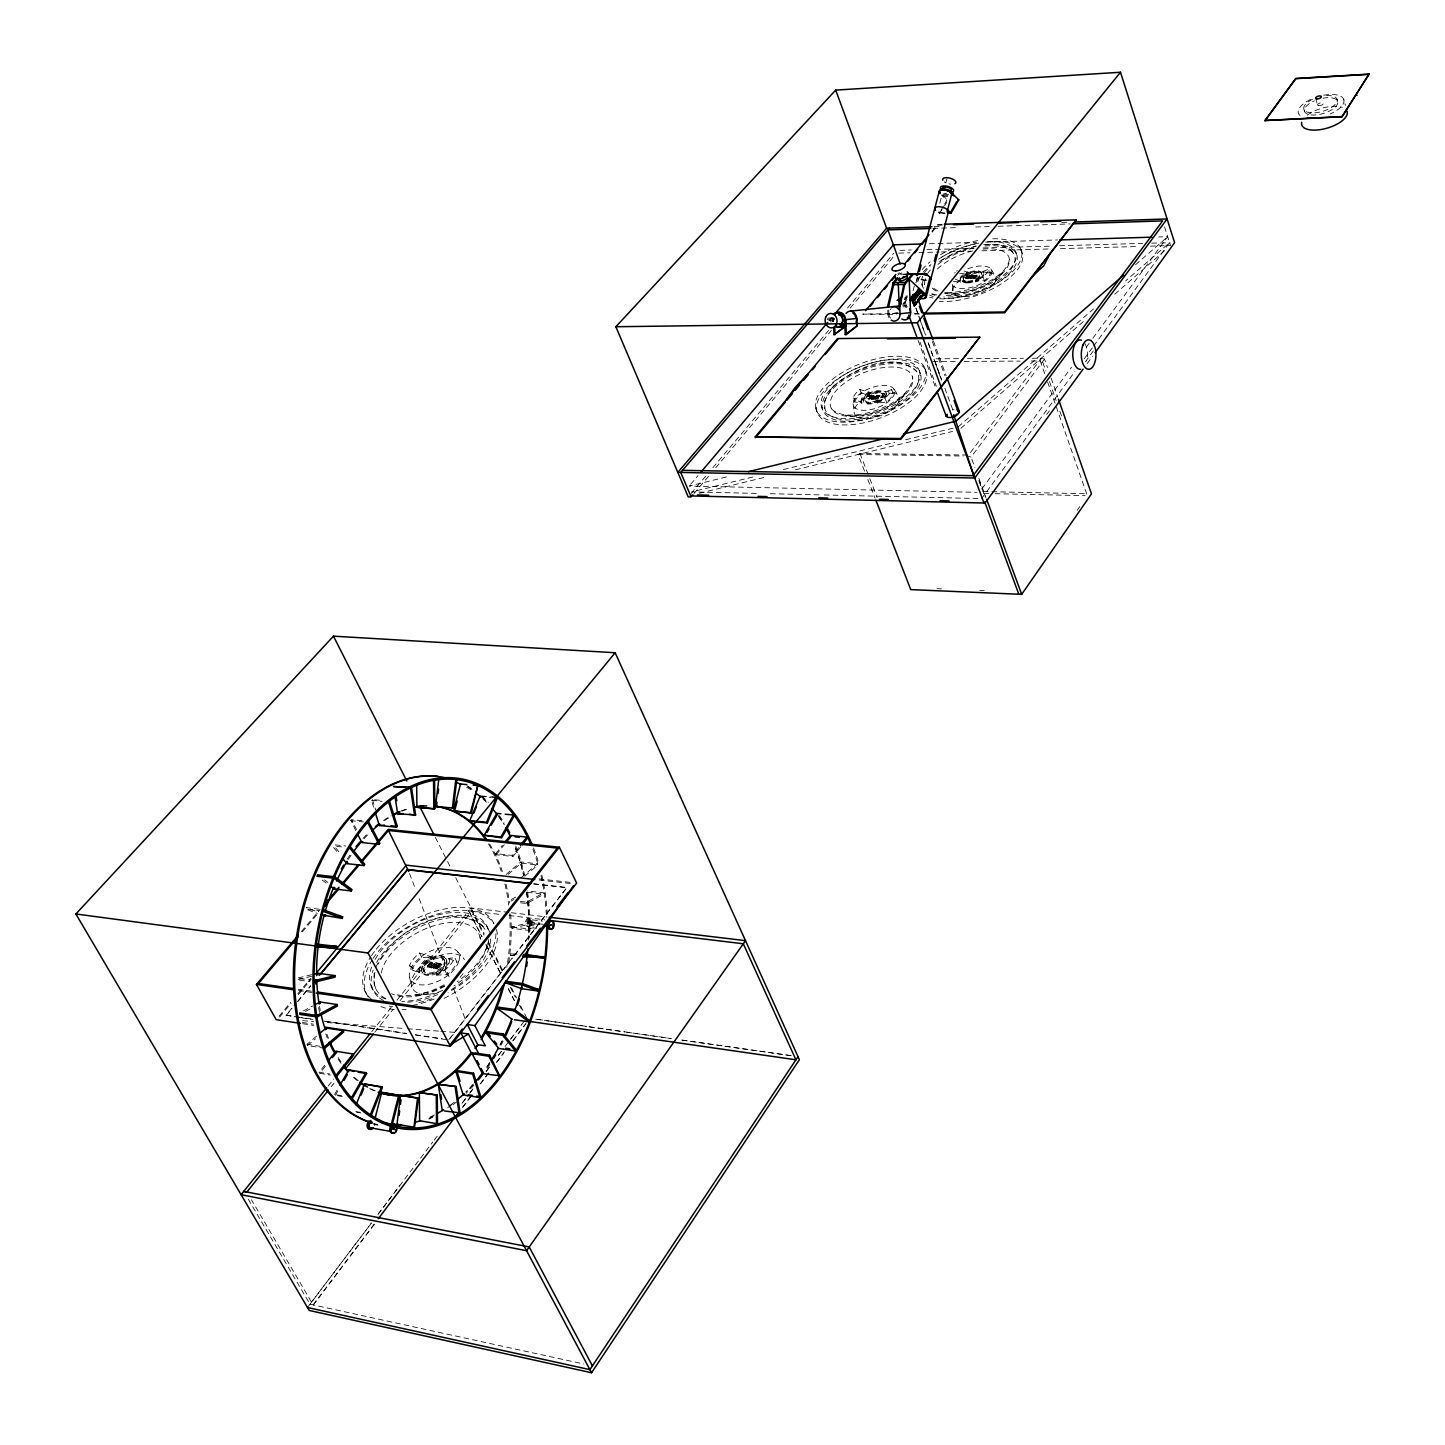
<?xml version="1.0" encoding="UTF-8"?>
<svg xmlns="http://www.w3.org/2000/svg" width="1445" height="1445" viewBox="0 0 1445 1445"><rect width="100%" height="100%" fill="white"/><g stroke="black" fill="none" stroke-linecap="round" stroke-linejoin="round"><path stroke-width="0.75" stroke-dasharray="5 3.75" d="M975.158 277.621L974.815 275.182L977.434 276.013L973.226 277.693L977.434 276.013M480.408 939.376L479.975 936.884M432.344 965.91L434.728 963.49L432.814 967.536L435.252 964.483M529.34 921.784L529.285 923.174L529.322 921.747M868.933 396.797C872.888 392.48 873.015 399.615 868.048 398.405C870.992 399.181 868.373 396.562 870.016 398.405M867.867 398.296C872.22 401.981 870.107 393.51 871.353 396.743M832.772 321.386L833.024 317.611M511.963 928.322L529.611 924.096L529.592 922.669L511.963 926.877L511.963 928.322L528.617 930.363L536.438 928.485M924.746 280.456L924.637 284.737A47.432 21.35 -19.7 0 1 925.757 278.632M374.111 973.352L374.418 984.623M432.687 962.659L431.188 964.899L430.664 963.905C436.264 966.253 431.585 958.685 428.786 964.032C432.976 968.656 423.782 966.344 429.002 965.423L429.057 967.12L431.351 963.002M514.564 955.795L510.41 955.253L510.573 953.808L517.093 954.133M974.815 276.862L974.797 278.126M870.612 397.303L869.601 397.032L869.402 398.874M430.664 963.905C433.319 962.876 429.418 971.474 427.142 966.488M913.077 290.77L915.353 282.118M916.527 282.371L917.936 277.566M917.828 281.793L918.948 277.548M939.828 203.095L942.014 194.75M945.861 182.847L946.945 178.692M974.508 276.139L972.63 278.433L969.92 278.704L971.889 274.983L974.508 276.139L971.889 274.983M974.201 275.254L972.322 277.548L969.613 277.819M973.063 277.566C976.874 281.45 975.483 273.629 976.278 276.23M974.273 277.314L973.37 278.451M871.01 395.84L871.335 397.989M1044.681 373.623L1040.274 360.997L1041.339 358.197L1044.518 359.119L1047.462 367.536M977.127 275.128L975.953 275.345M428.858 964.628L429.273 967.139M375.754 967.428C392.281 931.23 446.758 899.892 482.558 925.974M334.572 1094.497L337.841 1088.826M335.348 1095.364L338.618 1089.693M969.992 276.826L967.337 278.759L968.114 276.031L965.91 278.795L968.421 276.898L967.879 275.074L969.36 275.056L969.992 276.826L968.457 278.74L969.685 275.941L968.186 275.959L965.91 278.795M967.337 278.759L968.421 276.898M968.602 276.356L969.938 275.038L971.744 275.887L968.909 277.241L969.36 275.056M968.909 277.241L969.685 275.923L967.03 277.892M943.513 206.039L939.069 213.625L943.404 207.899M944.615 204.142L946.836 200.349L941.363 194.985M944.506 206.003L946.728 202.21M876.122 399.38L876.645 397.014L875.778 398.477L877.314 398.477L879.824 395.352L877.657 399.38L876.122 399.38L875.507 397.447L878.343 395.352L877.476 398.314M877.657 399.38L878.343 395.352M435.866 967.915L437.257 965.693L438.178 967.391L441.791 964.465L438.07 969.125L435.866 967.915L438.07 969.125M436.372 968.891L437.763 966.669L435.722 968.8L433.5 967.59L437.221 962.948L438.865 964.086L436.372 967.211L435.866 966.235L438.828 963.165L440.147 964.249L438.178 967.391M439.641 963.273L437.672 966.398L440.129 963.327L441.791 964.465M355.687 830.586L350.9 820.037M1077.247 510.248L1079.794 506.599M927.582 273.557L930.291 269.908M869.691 398.405L868.21 399.199M830.929 389.265L824.661 400.861L824.86 408.628M972.918 275.543C967.247 284.105 978.897 269.511 969.92 278.704M871.209 399.127L872.708 395.695L875.688 395.352L873.521 399.362C868.698 401.24 873.611 393.799 874.424 396.779L872.762 398.82L872.365 397.538M872.527 398.802L874.424 396.779M1046.686 414.534L1049.341 410.886M1085.303 361.846L1093.287 350.954M1087.11 363.652L1092.438 356.373M981.607 498.615L1074.936 371.528M1084.256 358.83L1092.257 347.938M1093.594 346.114L1169.583 242.634L1125.601 280.962M981.986 488.753L1071.504 367.265M1086.188 347.324L1091.535 340.081M1092.872 338.256L1167.705 236.709L1158.709 236.98M970.462 452.538L1041.339 358.197L1045.783 370.913M1044.518 359.119L971.058 457.09L967.789 456.096M248.287 1199.169L309.989 1304.203L371.076 1223.481M377.867 1214.504L399.597 1185.803M462.039 1103.294L468.83 1094.317M470.185 1092.528L472.894 1088.934M486.477 1070.998L490.559 1065.615M498.706 1054.85L501.415 1051.274M510.916 1038.702L524.499 1020.766M374.219 1224.096L313.15 1304.889L251.466 1199.802M462.418 1107.394L471.919 1094.822M480.065 1084.057L488.193 1073.274M496.339 1062.508L504.486 1051.725M512.632 1040.96L527.551 1021.218M313.294 1305.052L374.526 1224.059M462.978 1107.069L472.497 1094.461M480.661 1083.66L488.825 1072.858M496.99 1062.057L503.799 1053.062M513.336 1040.472L525.583 1024.27M307.478 1307.508L371.51 1222.94M378.319 1213.926L432.832 1141.947M434.186 1140.159L438.268 1134.758M462.797 1102.372L468.252 1095.166M469.607 1093.359L473.707 1087.977M485.972 1071.775L490.054 1066.374M498.236 1055.572L503.673 1048.384M505.046 1046.577L509.128 1041.177M510.482 1039.389L521.392 1024.993M896.496 405.088L906.268 392.444C891.059 409.025 866.982 418.309 844.584 415.094L860.985 418.129M993.745 283.888L1003.553 271.208C988.904 286.923 966.019 295.069 944.705 292.847L959.859 296.351M463.086 973.569L460.485 976.91A29.695 16.509 -29 0 1 458.209 979.529M448.745 1039.768L507.845 963.634M509.218 961.864L566.946 887.483L512.108 958.595M450.262 1038.287L505.226 967.446M506.617 965.675L510.735 960.365M437.564 968.132L441.267 963.49M430.556 966.994L432.976 967.518L436.679 962.876L437.203 963.851L433.482 968.511C427.286 968.872 432.958 960.491 436.679 962.876M434.006 968.583L438.359 963.093M876.989 397.917L875.544 399.362L873.647 398.459L876.158 395.352L877.548 396.255L875.851 398.35L878.686 396.255M976.748 275.724L977.073 276.609M520.959 846.517L512.939 856.506L496.249 854.717L495.707 853.634L512.397 855.404L519.08 847.077M328.087 1086.134L333.705 1079.126M371.672 1031.766L391.36 1007.201M396.978 1000.175L468.686 910.711L500.06 914.432M331.23 1086.676L334.048 1083.154M374.797 1032.236L393.076 1009.423M400.102 1000.644L471.774 911.091L483.949 935.114M429.508 966.416L427.648 967.464M872.184 397.899L874.081 395.876M968.132 277.855L971.437 275.002M968.457 278.74L971.744 275.887M870.847 398.224L873.177 398.459L875.688 395.352M873.99 399.362L877.205 395.352M971.474 278.199L973.226 276.428M877.133 397.411L879.824 395.352M324.71 1065.236L319.056 1072.226L329.803 1073.978M495.707 853.634L502.408 845.343M325.324 1066.356L319.688 1073.328L330.417 1075.098M496.249 854.717L504.269 844.765M965.585 277.91L967.879 275.074M870.558 396.454L872.13 395.533M904.895 298.934L905.834 298.537M904.552 299.494L906.954 296.568M902.746 304.353L906.918 299.278M903.233 304.335L907.406 299.278M299.603 1017.497L286.074 1015.203L296.189 1003.065M297.634 1001.331L310.639 985.725M286.236 1015.492L292.016 1008.538M297.796 1001.602L310.783 985.996M931.826 231.363L937.588 224.463L942.068 224.318M932.115 232.121L937.877 225.239L942.339 225.077M279.066 1016.232L290.608 1002.397M297.833 993.745L310.82 978.193M279.608 1017.063L291.131 1003.245M298.32 994.63L311.289 979.078M433.048 964.826L434.728 963.49M691.143 493.449L707.057 474.574M712.855 467.71L828.635 330.435M847.456 308.128L893.769 253.236M694.034 493.504L709.947 474.628M715.727 467.765L831.435 330.417M850.238 308.092L893.624 256.596M690.656 484.31L697.953 475.694M829.213 320.627L832.139 317.177M872.545 397.158L876.031 396.237M301.337 931.61L320.158 909.483M302.276 931.935L318.352 913.023M833.855 386.086C854.483 368.258 893.245 350.394 916.726 371.6M830.568 389.662L834.18 385.725M433.5 967.59L435.216 967.825L437.257 965.693M436.372 967.211L440.147 964.249M873.647 398.459L876.645 397.014M1135.517 264.76L1167.705 236.709M958.107 426.943L1093.45 308.977M960.853 428.352L1084.292 320.754M1114.727 294.22L1167.145 248.522M521.157 877.729L537.432 863.749L537.793 864.995L524.77 876.194M324.728 1048.275L307.514 1045.566L307.081 1044.247L316.599 1036.119M506.111 874.478L520.796 861.942L537.432 863.749M307.514 1045.566L315.443 1038.792M508.116 874.333L521.175 863.189L537.793 864.995M940.948 260.425L955.777 252.261L976.296 245.867M978.12 279.589L982.961 276.754A22.488 10.133 -19.7 0 0 989.066 269.131L990.475 273.105A22.47 10.151 -19.7 0 1 984.388 280.745L975.285 281.052A12.553 5.672 -19.7 0 0 983.015 271.407L989.066 269.131M975.285 281.052L982.961 276.754L984.388 280.745M878.614 401.493L884.954 397.971A23.572 11.145 -21 0 0 891.655 389.572L893.209 393.654A23.553 11.163 -21 0 1 886.507 402.053L877.422 403.137L877.079 402.234L884.954 397.971L886.507 402.053M529.448 921.765L527.985 922.921L539.78 924.439M520.489 902.8L526.721 903.54L543.952 894.202L543.754 892.847L527.154 890.951M520.29 901.427L526.522 902.168L543.754 892.847M303.414 1010.94L312.68 1005.973M515.63 897.128L509.868 900.217L510.067 901.572L513.914 899.512M305.509 1011.41L312.915 1007.436M864.543 471.142L858.059 454.507L859.974 453.495L967.409 455.03M870.107 396.544L872.491 396.436M444.103 984.768C429.526 993.167 409.314 998.043 394.81 994.323M444.572 985.689L432.254 991.27L413.938 995.533L428.551 994.323M436.191 974.147L444.807 970.245A29.478 16.274 -29 0 0 454.741 957.728L457.035 962.171A29.46 16.292 -29 0 1 447.119 974.707L436.697 975.122L436.191 974.147A16.455 9.104 -29 0 0 448.763 958.342L454.741 957.728M877.079 402.234A13.149 6.232 -20.9 0 0 885.568 391.631L891.655 389.572M699.47 493.233L767.132 476.706M795.491 469.788L952.616 431.423M726.365 476.994L689.193 486.026L977.055 492.33M752.827 476.994L691.685 491.896L756.855 493.413M783.407 469.535L894.78 442.387M905.69 439.732L953.736 428.009M511.963 926.877L528.599 928.936L536.42 927.04M311.614 976.278L297.002 979.764L309.934 981.607M311.596 974.725L297.002 978.211L309.916 980.035M528.184 923.03L528.346 921.639M959.552 273.827L968.24 272.635L964.014 271.01M854.681 401.945A23.572 11.181 -20.9 0 1 861.437 393.6L870.432 392.516L859.883 389.554A23.59 11.163 -20.9 0 0 853.11 397.881L854.681 401.945L861.888 403.083L853.11 397.881M897.399 313.005L888.946 313.908L888.765 309.971M828.834 320.519L832.591 320.104M827.389 318.225L831.146 317.81M827.028 319.417L832.663 318.821M887.772 310.314L887.916 313.926L898.501 312.788M906.99 299.169L905.762 299.278A7.207 3.251 -20.3 0 1 904.317 299.169M983.63 244.711C994.124 243.862 1008.646 243.916 1014.245 254.717M411.825 969.902A29.478 16.347 -29 0 1 421.796 957.493L432.091 957.042L419.502 953.068A29.514 16.31 -28.9 0 0 409.495 965.477L411.825 969.902L419.483 972.774A16.455 9.104 -29 0 1 432.091 957.042M934.174 226.648L940.894 226.431M1061.822 222.422L1068.541 222.205M932.928 228.4L957.71 227.587M975.718 227.01L989.247 226.558M998.242 226.269L1014.011 225.745M1016.268 225.673L1070.311 223.903M929.37 243.753L976.585 242.363M985.58 242.092L1057.523 239.978M899.874 250.418L911.181 249.949M926.895 249.66L974.183 248.323M983.088 247.926L1050.75 246.156M1059.492 245.758L1142.616 243.392M1151.611 243.139L1170.107 242.778M898.736 253.128L909.971 252.821M918.948 252.568L939.16 252.008M941.418 251.936L970.606 251.141M981.841 250.816L1049.233 248.955M1060.467 248.63L1139.075 246.463M1150.31 246.138L1170.522 245.578L1164.544 226.829M905.437 274.153L900.199 274.243L905.744 274.261M905.455 296.099L907.659 296.062M905.311 297.887L906.25 297.869M905.311 298.031L906.268 298.013M898.682 313.565L862.701 314.107L896.731 314.396M914.432 313.33L918.93 313.258M914.721 314.125L919.219 314.053M958.577 358.667L933.958 358.793L941.743 379.872M967.518 358.613L1023.439 358.288M1032.38 358.252L1041.339 358.197M932.856 361.539L955.235 361.431M964.194 361.376L1020.134 361.105M1031.315 361.033L1040.274 360.997M877.548 396.255L876.158 395.352M880.168 396.255L878.777 395.352M858.059 454.507L963.309 456.024M982.943 491.517L989.68 491.661M991.938 491.715L1086.423 493.775M983.81 493.431L992.823 493.63M995.063 493.684L1085.105 495.671M946.909 292.396C970.263 293.461 1007.472 277.025 1009.387 259.125M770.348 493.72L822.042 494.912M824.282 494.967L979.367 498.561M936.974 588.657L941.49 588.856M979.728 590.463L984.244 590.644M510.41 955.253L514.745 955.47M302.673 1020.676L313.8 1021.525M327.166 1022.554L405.142 1028.551M407.382 1028.732L438.558 1031.116M440.797 1031.296L456.385 1032.489M481.835 795.942L492.311 796.936M480.553 796.412L491.011 797.387M374.598 799.771L380.992 800.385M371.51 800.313L382.166 801.361M362.063 820.706L351.37 819.622L356.554 829.574M350.485 820.634L363.327 821.952M335.204 844.891L345.915 846.047M336.595 846.355L345.156 847.294M538.985 878.903L572.202 882.606M539.256 880.023L570.269 883.491M533.711 883.744L566.946 887.483M533.837 884.015L567.072 887.772M990.475 273.105L983.322 272.292A12.553 5.672 -19.7 0 1 975.592 281.92M527.353 892.306L543.952 894.202M953.411 281.414L960.491 282.245A12.553 5.672 -19.7 0 1 968.276 272.635M508.965 912.427L471.034 907.893L468.83 910.657L482.016 936.667M511.205 912.698L546.914 916.961M509.001 915.498L544.693 919.815M529.809 919.58A2.89 1.824 -81.5 0 1 530.676 924.15A2.89 1.824 -81.5 0 1 527.588 923.608A2.89 1.824 -81.5 0 1 529.809 919.58L542.417 921.115M529.448 921.729L539.942 923.012M529.592 922.669L544.115 924.439M529.611 924.096L537.901 925.107M528.906 925.306L537.305 926.335M527.949 926.588L529.051 926.733M319.146 909.23L306.232 907.623L317.792 911.903M307.984 909.429L318.749 910.765M510.573 953.808L516.822 954.603M437.203 963.851L434.024 963.833L431.062 967.969M438.865 964.086L437.221 962.948M431.188 964.899L432.398 965.061M535.643 1019.195L548.974 1021.091M551.195 1021.416L586.778 1026.492M589 1026.817L624.583 1031.893M626.805 1032.2L671.275 1038.558L535.734 1019.068M298.23 989.265L311.488 991.18M298.465 990.493L311.741 992.408M286.074 1015.203L294.997 1016.557M297.218 1016.901L312.824 1019.249M326.191 1021.272L406.406 1033.374M415.329 1034.728L442.062 1038.756M301.824 1017.84L312.969 1019.52M324.113 1021.2L406.551 1033.663M415.474 1034.999L446.668 1039.714M302.402 1022.482L313.421 1024.162M302.637 1023.71L313.673 1025.39M893.209 393.654L885.911 392.534A13.149 6.232 -20.9 0 1 877.422 403.137M307.081 1044.247L319.995 1046.27M336.721 1094.858L343.133 1095.942M337.48 1095.725L346.059 1097.17M355.705 1111.584L359.968 1112.307M356.59 1112.162L360.871 1112.903M373.587 1124.445L377.904 1125.203M309.989 1304.203L583.672 1363.972M448.763 958.342L457.035 962.171M307.767 909.862L317.394 913.421M939.81 212.578L938.509 212.072L940.063 213.589M938.04 291.023L931.61 287.031M955.253 279.029L960.166 281.378A12.553 5.672 -19.7 0 1 967.969 271.768M409.495 965.477L419.483 972.774M324.457 879.897L327.925 882.443M322.145 880.041L327.329 883.852M946.674 193.233L945.012 193.305M942.375 194.949L947.848 200.313M457.27 951.352L463.249 957.981M335.71 847.872L341.002 854.338M333.632 847.511L338.925 853.959M482.088 925.324L485.195 929.605A62.189 34.301 -28.9 0 0 433.355 921.404A62.189 34.301 -28.9 0 0 378.138 964.122M893.859 389.012L898.284 395.478M990.909 268.969L994.991 275.291M831.706 408.971C848.865 426.799 914.288 402.703 912.355 376.459A43.567 20.573 -20.9 0 1 856.975 416.214A43.567 20.573 -20.9 0 1 845.361 382.491A43.567 20.573 -20.9 0 1 912.355 376.459M433.211 963.652L430.899 963.273L429.382 965.603M364.953 991.053L366.542 994.016M371.654 987.423L373.225 990.385M421.796 971.618L422.319 972.593M429.364 965.477L429.869 966.326M427.792 965.26L428.298 966.253M419.502 953.068L421.796 957.493M423.602 970.625L424.126 971.618M438.828 963.165L439.334 964.14M434.295 963.544L434.819 964.537M435.216 967.825L435.722 968.8M431.08 962.912L431.603 963.887M432.976 967.518L433.482 968.511M432.037 966.326L432.814 967.536M430.357 963.797L431.459 965.982M445.891 958.523A13.709 7.586 -29 0 1 430.917 974.183A13.709 7.586 -29 0 1 424.776 962.569A13.709 7.586 -29 0 1 445.891 958.523L446.397 959.516A13.709 7.586 -29 0 1 431.423 975.176A13.709 7.586 -29 0 1 425.282 963.544A13.709 7.586 -29 0 1 446.397 959.516M444.085 959.498A11.65 6.448 -29 0 1 431.351 972.81A11.65 6.448 -29 0 1 426.13 962.93A11.65 6.448 -29 0 1 444.085 959.498L444.59 960.491A11.65 6.448 -29 0 1 431.856 973.804A11.65 6.448 -29 0 1 426.654 963.923A11.65 6.448 -29 0 1 444.59 960.491M444.807 970.245L447.119 974.707M440.129 963.327L440.635 964.321M435.378 837.45L446.577 859.594M447.607 861.599L450.659 867.632M455.753 877.711L484.201 933.903M488.247 941.905L502.427 969.902M511.548 987.91L516.606 997.917M520.67 1005.919L526.739 1017.912M488.013 943.133L502.21 971.148M510.32 987.17L515.377 997.176M519.441 1005.196L521.464 1009.188M486.08 944.669L500.277 972.684M508.387 988.705L514.474 1000.699M468.686 910.711L481.889 936.721M485.935 944.741L500.151 972.756M508.261 988.759L514.348 1000.753M486.333 925.197L487.832 928.178M512.397 855.404L512.939 856.506M520.796 861.942L521.175 863.189M815.865 408.827L816.931 411.536M821.519 406.749L822.584 409.459M859.974 453.495L868.969 476.543M869.782 478.638L877.133 497.495M867.795 479.451L875.092 498.164M859.883 389.554L861.437 393.6M409.531 873.539L415.149 888.223M419.158 898.7L449.63 978.373M453.658 988.868L465.687 1020.314M883.834 393.112A10.964 5.202 -20.9 0 1 869.8 403.101A10.964 5.202 -20.9 0 1 867.036 394.521A10.964 5.202 -20.9 0 1 883.834 393.112L884.177 394.015A10.964 5.202 -20.9 0 1 870.143 404.004A10.964 5.202 -20.9 0 1 867.379 395.424A10.964 5.202 -20.9 0 1 884.177 394.015M882.299 393.69A9.32 4.407 -20.9 0 1 870.36 402.162A9.32 4.407 -20.9 0 1 868.011 394.882A9.32 4.407 -20.9 0 1 882.299 393.69L882.642 394.593A9.32 4.425 -20.9 0 1 870.703 403.065A9.32 4.425 -20.9 0 1 868.355 395.786A9.32 4.425 -20.9 0 1 882.642 394.593M885.568 391.631L886.273 393.257M925.053 368.71A58.197 27.437 -20.9 0 1 851.286 421.85A58.197 27.437 -20.9 0 1 835.427 377.037A58.197 27.437 -20.9 0 1 925.053 368.71L926.064 371.419A58.161 27.473 -20.9 0 1 852.351 424.577A58.161 27.473 -20.9 0 1 836.474 379.71A58.161 27.473 -20.9 0 1 926.064 371.419M919.381 370.787A52.146 24.583 -20.9 0 1 853.182 418.382A52.146 24.583 -20.9 0 1 839.111 378.175A52.146 24.583 -20.9 0 1 919.381 370.787L920.393 373.514A52.128 24.619 -20.9 0 1 854.248 421.109A52.128 24.619 -20.9 0 1 840.159 380.848A52.128 24.619 -20.9 0 1 920.393 373.514M905.112 301.951L906.683 306.159M919.959 342.013L936.378 386.321M904.01 302.42L906.358 308.76M918.081 340.388L935.294 386.79M933.434 341.02L946.15 375.61M932.332 341.49L945.012 375.953M971.835 459.203L974.96 467.656M978.843 478.205L985.851 497.206M978.987 480.372L985.219 497.243M944.849 388.29L952.616 409.35M979.06 480.986L982.166 489.403M959.787 280.727L960.491 282.245M974.093 276.158L974.851 277.603M983.015 271.407L983.702 272.924M975.754 275.327L976.441 277.259M915.841 307.839L925.595 335.204M928.575 343.603L941.508 380.143M916.022 308.562L919.038 317.069M919.797 319.2L924.312 331.935M928.087 342.573L934.861 361.683M935.619 363.815L940.153 376.567M1051.129 378.066L1057.722 397.014M1049.467 381.498L1056.132 400.572M1059.835 411.175L1062.057 417.533M1047.625 382.04L1087.344 495.725M1015.492 251.267L1016.413 253.923M1020.893 249.281L1021.814 251.936M374.165 983.864L375.899 988.922M372.467 799.555L375.736 810.031M372.16 802.409L374.111 808.694M1303.914 109.242L1304.51 111.355M1315.672 98.278L1317.605 105.07M1337.004 99.145L1337.6 101.276M1323.656 95.244A23.716 10.241 -16.5 0 1 1343.76 99.434L1345.403 105.322M409.549 977.272L411.572 986.086M526.522 902.168L526.721 903.54M853.11 403.986L854.139 411.699M952.851 290.788L952.02 283.274A20.916 9.447 -19.7 0 0 963.978 288.621A20.916 9.447 -19.7 0 0 984.894 281.269L986.772 279.824A20.916 9.447 -19.7 0 0 991.469 273.936L991.83 272.545A20.916 9.447 -19.7 0 0 965.856 269.565M528.599 928.936L528.617 930.363M1326.564 95.605A17.304 7.46 -16.5 0 1 1333.916 105.629A17.304 7.46 -16.5 0 1 1307.364 112.132A17.304 7.46 -16.5 0 1 1313.83 98.712M1322.952 98.224A17.286 7.46 -16.5 0 1 1336.029 106.262A17.286 7.46 -16.5 0 1 1308.917 114.534A17.286 7.46 -16.5 0 1 1314.426 100.825M1307.364 115.13A23.662 10.296 -16.4 0 1 1342.279 107.327M1343.76 99.434A23.716 10.241 -16.5 0 1 1330.213 113.938M1299.994 115.51A23.716 10.241 -16.5 0 1 1311.988 98.802M374.418 1123.343A4.642 2.998 -77.1 0 1 374.237 1125.691M467.801 786.766A176.687 115.401 -80 0 1 473.364 790.343M482.233 797.387A176.687 115.401 -80 0 1 487.254 802.21M498.308 815.558A176.687 115.401 -80 0 1 504.305 824.788M515.45 848.034A176.687 115.401 -80 0 1 523.487 875.02M526.54 892.089A176.687 115.401 -80 0 1 528.328 940.153M501.921 1041.177A176.687 115.401 -80 0 1 499.916 1045.114M489.999 1062.183A176.687 115.401 -80 0 1 485.213 1069.282M472.75 1085.014A176.687 115.401 -80 0 1 466.572 1091.589M451.815 1104.612A176.687 115.401 -80 0 1 446.433 1108.496M433.446 1116.19A176.687 115.401 -80 0 1 427.81 1118.845M377.777 1124.517A176.687 115.401 -80 0 1 373.496 1123.469M467.042 785.791A176.724 115.383 -80.1 0 1 472.641 789.187M481.618 795.978A176.724 115.383 -80.1 0 1 488.356 802.318M499.41 815.666A176.724 115.383 -80.1 0 1 504.251 822.982M515.793 846.174A176.724 115.383 -80.1 0 1 524.589 875.146M527.642 892.215A176.724 115.383 -80.1 0 1 529.538 938.094M503.041 1041.339A176.724 115.383 -80.1 0 1 501.018 1045.277M489.927 1064.17A176.724 115.383 -80.1 0 1 486.315 1069.445M473.87 1085.195A176.724 115.383 -80.1 0 1 466.103 1093.341M456.439 1102.011A176.724 115.383 -80.1 0 1 452.935 1104.793M432.687 1117.31A176.724 115.383 -80.1 0 1 428.93 1119.026M488.482 843.916A146.162 95.442 -80.1 0 1 501.252 871.425M504.901 884.051A146.162 95.442 -80.1 0 1 508.694 905.112M509.561 913.872A146.162 95.442 -80.1 0 1 506.761 967.355M374.165 1090.722A146.162 95.442 -80.1 0 1 368.33 1087.959M357.15 1080.517A146.162 95.442 -80.1 0 1 351.966 1075.929M341.038 1063.303A146.162 95.442 -80.1 0 1 337.353 1057.83M327.383 1038.196A146.162 95.442 -80.1 0 1 325.757 1033.952M319.58 1012.439A146.162 95.442 -80.1 0 1 318.352 1006.063M347.161 859.269A146.162 95.442 -80.1 0 1 350.882 853.706M363.02 838.461A146.162 95.442 -80.1 0 1 369.107 832.212M383.485 820.453A146.162 95.442 -80.1 0 1 391.107 815.721M400.879 811.042A146.162 95.442 -80.1 0 1 408.7 808.387M489.602 844.024A146.216 95.424 -80.1 0 1 502.372 871.552M506.003 884.177A146.216 95.424 -80.1 0 1 509.525 903.071M510.663 914.017A146.216 95.424 -80.1 0 1 508.586 963.201M375.303 1090.903A146.216 95.424 -80.1 0 1 367.554 1087.073M358.288 1080.697A146.216 95.424 -80.1 0 1 353.086 1076.11M340.912 1061.696A146.216 95.424 -80.1 0 1 337.317 1056.114M328.521 1038.377A146.216 95.424 -80.1 0 1 326.895 1034.132M320.284 1010.507A146.216 95.424 -80.1 0 1 319.489 1006.226M348.299 859.396A146.216 95.424 -80.1 0 1 352.02 853.832M364.14 838.588A146.216 95.424 -80.1 0 1 370.227 832.338M384.605 820.561A146.216 95.424 -80.1 0 1 390.313 816.949M401.999 811.169A146.216 95.424 -80.1 0 1 409.82 808.496M1084.906 343.549A14.703 7.351 89.7 0 1 1086.748 361.033M466.609 787.2A175.188 114.372 -80.1 0 1 473.996 791.806M482.793 798.796A175.188 114.372 -80.1 0 1 487.76 803.564M498.724 816.786A175.188 114.372 -80.1 0 1 503.528 824.047M515.233 847.727A175.188 114.372 -80.1 0 1 523.704 875.76M526.721 892.685A175.188 114.372 -80.1 0 1 528.617 938.202M502.318 1040.563A175.188 114.372 -80.1 0 1 500.313 1044.482M489.313 1063.195A175.188 114.372 -80.1 0 1 484.527 1070.149M473.382 1084.039A175.188 114.372 -80.1 0 1 465.687 1092.113M454.38 1102.101A175.188 114.372 -80.1 0 1 449.088 1106.075M434.421 1114.944A175.188 114.372 -80.1 0 1 426.961 1118.34M532.97 849.606A175.911 114.029 -80.2 0 1 538.1 864.688M540.954 875.688A175.911 114.029 -80.2 0 1 546.282 914.54M533.53 848.034A177.464 115.04 -80.2 0 1 539.093 864.453M541.839 875.038A177.464 115.04 -80.2 0 1 547.221 914.233M897.905 273.611A7.044 3.125 -20.3 0 1 899.476 272.78M897.58 275.381A4.823 2.149 -20.3 0 1 902.655 272.78M861.581 402.18A13.149 6.232 -20.9 0 1 870.125 391.613M861.942 403.083A13.149 6.232 -20.9 0 1 870.468 392.516M902.981 306.918A6.015 5.021 83.8 0 1 906.828 307.46M902.673 305.744A7.225 6.033 83.8 0 1 907.297 306.394M890.59 318.153A6.033 5.039 83.8 0 1 889.488 310.892M890.228 309.627A6.033 5.039 83.8 0 1 891.222 308.652M888.892 317.539A7.261 6.051 83.8 0 1 887.916 313.926M833.639 321.747A7.46 6.141 83.7 0 1 833.458 317.9M834.379 319.815A6.195 5.112 83.7 0 1 834.469 318.207M832.934 321.82A7.46 6.141 83.7 0 1 832.772 317.972M831.056 322.235A7.261 5.979 83.7 0 1 830.785 318.496M945.03 213.408A7.099 2.926 14.7 0 1 938.148 211.927M944.452 212.849A5.906 2.438 14.7 0 1 937.534 210.952M926.859 280.149A5.943 2.33 14.7 0 1 919.869 278.235M925.775 280.619A7.153 2.818 14.7 0 1 919.056 278.397M947.721 196.719A7.08 2.962 14.7 0 1 942.519 195.292M947.992 195.671A7.08 2.962 14.7 0 1 942.79 194.262M948.516 194.605A4.714 1.987 14.7 0 1 942.989 193.106M950.72 184.165A6.882 2.908 14.7 0 1 948.986 183.876M945.68 182.72A6.882 2.908 14.7 0 1 944.326 181.925M907.334 297.471A5.997 2.709 -20.3 0 1 904.733 297.525M906.304 298.627A5.997 2.709 -20.3 0 1 905.094 298.537M952.345 409.983A7.044 3.432 -20.3 0 1 954.097 409.585M954.657 273.033A22.524 10.151 -19.7 0 1 955.253 272.401M956.608 271.118A22.524 10.151 -19.7 0 1 957.349 270.504M985.562 244.873A49.744 22.379 -19.7 0 1 1010.47 272.22A49.744 22.379 -19.7 0 1 937.57 297.58M933.289 296.532A49.744 22.379 -19.7 0 1 929.641 295.033M922.452 285.406A49.744 22.379 -19.7 0 1 923.626 278.993M939.449 261.852A49.744 22.379 -19.7 0 1 979.656 245.686M990.277 241.857A49.762 22.361 -19.7 0 1 1010.091 268.914A49.762 22.361 -19.7 0 1 943.206 295.629M936.613 294.924A49.762 22.361 -19.7 0 1 932.314 293.877M923.518 288.241A49.762 22.361 -19.7 0 1 922.669 276.374M924.457 272.96A49.762 22.361 -19.7 0 1 930.183 265.988M938.509 259.233A49.762 22.361 -19.7 0 1 978.735 243.067M982.979 249.136A41.58 18.713 -19.7 0 1 1003.769 271.985A41.58 18.713 -19.7 0 1 942.899 293.209M936.252 291.095A41.58 18.713 -19.7 0 1 931.917 287.627M937.426 269.023A41.58 18.713 -19.7 0 1 972.973 250.87M987.368 241.875A55.506 24.98 -19.7 0 1 1016.901 270.396A55.506 24.98 -19.7 0 1 939.232 301.355M918.334 279.897A55.506 24.98 -19.7 0 1 920.32 276.085M923.12 272.202A55.506 24.98 -19.7 0 1 931.032 264.489M941.508 257.264A55.506 24.98 -19.7 0 1 980.794 242.796M984.84 246.065A47.432 21.35 -19.7 0 1 1010.037 270.45A47.432 21.35 -19.7 0 1 943.711 296.911M934.987 295.34A47.432 21.35 -19.7 0 1 931.501 293.931M937.949 264.381A47.432 21.35 -19.7 0 1 973.424 248.052M992.733 238.804A55.524 24.944 -19.7 0 1 1014.3 269.673A55.524 24.944 -19.7 0 1 938.275 298.7M932.856 298.031A55.524 24.944 -19.7 0 1 929.587 297.291M916.256 280.944A55.524 24.944 -19.7 0 1 917.376 277.277M922.181 269.601A55.524 24.944 -19.7 0 1 930.092 261.888M940.551 254.645A55.524 24.944 -19.7 0 1 978.193 240.484M418.996 971.799A16.455 9.104 -29 0 1 431.621 956.066M449.269 959.317A16.455 9.104 -29 0 1 436.697 975.122M490.487 939.051A65.206 35.98 -28.9 0 1 449.558 990.566M432.001 998.73A65.206 35.98 -28.9 0 1 416.25 1003.083M383.684 1000.536A65.206 35.98 -28.9 0 1 379.276 997.772M378.012 996.725A65.206 35.98 -28.9 0 1 373.135 970.065M376.639 962.424A65.206 35.98 -28.9 0 1 438.648 918.099A65.206 35.98 -28.9 0 1 489.638 932.531M488.717 939.593A65.242 35.944 -28.9 0 1 457.126 981.805M438.359 992.498A65.242 35.944 -28.9 0 1 401.71 1001.421M385.508 999.001A65.242 35.944 -28.9 0 1 371.564 967.12M375.068 959.498A65.242 35.944 -28.9 0 1 437.149 915.155A65.242 35.944 -28.9 0 1 488.139 929.55M381.335 972.918A54.495 30.074 -28.9 0 1 433.066 926.01A54.495 30.074 -28.9 0 1 480.643 940.93M444.843 986.212A54.495 30.074 -28.9 0 1 391.487 993.672M496.43 929.46A72.756 40.153 -28.9 0 1 440.996 999.777M406.099 1009.441A72.756 40.153 -28.9 0 1 402.035 1009.694M394.322 1009.531A72.756 40.153 -28.9 0 1 378.175 1005.377M368.294 997.068A72.756 40.153 -28.9 0 1 372.033 960.112M373.063 958.505A72.756 40.153 -28.9 0 1 436.679 914.233A72.756 40.153 -28.9 0 1 493.486 923.12M442.64 990.421A29.695 16.509 -29 0 1 411.843 986.971A29.695 16.509 -29 0 1 431.838 958.866A29.695 16.509 -29 0 1 464.477 959.751M487.182 945.084A62.189 34.301 -28.9 0 1 453.965 985.869M437.6 994.612A62.189 34.301 -28.9 0 1 404.582 1002.27M385.887 998.603A62.189 34.301 -28.9 0 1 375.212 971.347M495.906 933.741A72.81 40.099 -28.9 0 1 448.094 992.462M434.132 999.055A72.81 40.099 -28.9 0 1 412.963 1005.286M392.733 1006.551A72.81 40.099 -28.9 0 1 389.12 1006.153M371.672 999.326A72.81 40.099 -28.9 0 1 370.462 957.186M371.51 955.578A72.81 40.099 -28.9 0 1 374.996 950.756M376.26 949.166A72.81 40.099 -28.9 0 1 445.114 908.887A72.81 40.099 -28.9 0 1 494.931 926.48M894.618 393.058L894.148 394.611A21.928 10.386 -20.9 0 1 888.982 401.096L886.959 402.649A21.928 10.386 -20.9 0 1 863.857 410.344A21.928 10.386 -20.9 0 1 853.254 402.523L853.742 400.969A21.928 10.386 -20.9 0 1 858.962 394.539L860.967 393.004A21.928 10.386 -20.9 0 1 883.925 385.382A21.928 10.386 -20.9 0 1 894.618 393.058M458.769 961.431L457.812 963.851A27.419 15.172 -29 0 1 450.154 973.533L447.444 975.736A27.419 15.172 -29 0 1 419.502 984.749A27.419 15.172 -29 0 1 410.055 970.643L411.066 968.222A27.419 15.172 -29 0 1 418.779 958.649L421.452 956.482A27.419 15.172 -29 0 1 449.178 947.577A27.419 15.172 -29 0 1 458.769 961.431M791.354 1055.699L680.161 1039.822L791.354 1055.699M1318.743 105.666A2.962 1.282 -16.5 0 0 1323.295 103.679A2.962 1.282 -16.5 0 0 1319.303 103.263A2.962 1.282 -16.5 0 0 1318.743 105.666M529.972 925.27A4.299 2.691 -81.4 0 0 529.285 918.189A4.299 2.691 -81.4 0 0 525.565 923.536A4.299 2.691 -81.4 0 0 529.972 925.27M531.056 925.414A4.299 2.691 -81.5 0 0 530.369 918.316A4.299 2.691 -81.5 0 0 526.648 923.662A4.299 2.691 -81.5 0 0 531.056 925.414M868.626 418.508A23.752 11.307 -20.9 0 0 898.934 396.815A23.752 11.307 -20.9 0 0 862.466 399.886A23.752 11.307 -20.9 0 0 868.626 418.508M855.006 419.736A49.708 23.481 -20.9 0 0 918.135 374.345A49.708 23.481 -20.9 0 0 841.622 381.317A49.708 23.481 -20.9 0 0 855.006 419.736M968.06 282.1A8.887 4.01 -19.7 0 0 980.396 274.713A8.887 4.01 -19.7 0 0 967.319 275.02A8.887 4.01 -19.7 0 0 968.06 282.1M964.7 296.677A22.668 10.296 -19.7 0 0 996.038 277.765A22.668 10.296 -19.7 0 0 962.623 278.596A22.668 10.296 -19.7 0 0 964.7 296.677M967.391 282.949A10.458 4.732 -19.7 0 0 981.896 274.261A10.458 4.732 -19.7 0 0 966.506 274.622A10.458 4.732 -19.7 0 0 967.391 282.949M967.084 282.064A10.458 4.732 -19.7 0 0 981.57 273.376A10.458 4.732 -19.7 0 0 966.181 273.755A10.458 4.732 -19.7 0 0 967.084 282.064M967.753 281.215A8.887 4.01 -19.7 0 0 980.089 273.827A8.887 4.01 -19.7 0 0 967.012 274.153A8.887 4.01 -19.7 0 0 967.753 281.215"/><path stroke-width="1.5" d="M900.741 303.757L899.296 301.084M911.524 298.79L918.641 289.993L919.995 293.66M916.708 292.215L918.984 291.547M917.214 292.197L918.334 291.655M919.219 291.745C920.357 295.846 917.539 289.578 921.44 291.691L922.921 295.755L914.414 305.816L911.199 298.447L914.414 305.816M920.393 297.182L913.926 305.834M523.596 954.459L527.931 955.398L523.433 955.904M527.949 954.675L544.512 957.547L522.891 956.879M393.203 1129.141C395.009 1125.98 394.214 1131.652 393.437 1128.382M546.21 926.119L546.192 924.692M527.064 957.421L527.226 955.958L544.548 956.825M413.992 1127.208L417.497 1098.128L418.49 1098.11L414.48 1127.299L397.014 1124.282L400.518 1095.31L418.49 1098.11M453.369 808.134L456.764 779.885L455.789 779.758L452.375 808.026L453.369 808.134L435.505 806.382L438.648 780.39M399.109 1115.359L399.651 1110.898M400.464 1104.215L401.006 1099.753M437.004 802.156L436.48 806.491L435.505 806.382M438.052 793.504L438.576 789.169M336.848 946.421L316.401 945.409L316.202 946.999L336.667 948.01L336.848 946.421L315.57 943.946M522.187 987.314L521.844 988.741L505.353 982.672L505.714 981.245L522.367 983.503L538.804 989.59L538.443 991.017L521.844 988.741M892.107 306.864A7.261 6.051 83.8 0 1 898.049 308.634L898.844 309.808L903.775 284.466M891.222 320.158A7.261 6.051 83.8 0 0 897.291 320.067A7.261 6.051 83.8 0 0 900.036 313.746L899.729 306.485L905.274 282.425L912.283 273.972L926.462 274.008L929.966 277.296A7.153 2.818 14.7 0 1 929.984 280.185M897.381 277.621L893.173 282.678L887.609 306.683L888.621 306.665L893.714 284.683M538.443 991.017L522.024 984.93L522.367 983.503M391.396 1124.011L398.712 1095.22L399.687 1095.509L392.372 1124.3L380.757 1122.187M471.359 813.047L470.438 812.65L477.789 785.665L471.359 813.047L453.622 810.988L460.503 784.021L466.807 784.599M375.411 1116.985L381.697 1092.402L398.712 1095.22M454.525 811.386L457.18 801.018M919.237 298.374A7.171 2.782 14.7 0 0 925.233 295.394L929.966 277.296M934.337 261.093L936.035 254.591M926.462 295.972L948.498 211.548M342.266 918.424L342.664 916.889L323.445 909.772L323.048 911.307L342.266 918.424L321.242 914.829M939.087 191.914L917.069 275.616L915.444 274.279L907.912 274.279M919.381 271.552L921.079 265.067M943.946 190.108L944.777 186.983C946.945 186.441 954.17 189.277 950.286 191.372M325.107 916.256L325.504 914.739M351.388 890.969L334.138 878.253L334.734 876.826L351.984 889.56L351.388 890.969L334.247 888.928L330.797 886.381M948.263 212.27L951.027 213.192L958.757 199.898L951.948 193.16L947.595 209.85L951.027 213.192M912.716 297.724C913.312 300.596 912.969 295.484 911.994 298.7M514.402 1009.441L529.358 1020.477L528.852 1021.814L513.896 1010.796L514.402 1009.441L497.712 1007.075L497.206 1008.411L512.216 1019.411M392.516 1128.22L393.076 1129.267M382.401 1087.381L371.546 1114.727L370.642 1114.131L381.516 1086.784L382.401 1087.381L364.447 1083.985L356.066 1104.919M480.192 795.996L469.788 820.634L470.6 821.284L487.38 822.964L497.297 797.983L492.311 796.936M487.38 822.964L486.568 822.313L496.502 797.315M361.16 1095.039L363.67 1088.753M473.924 812.993L476.416 806.78M334.247 888.928L334.843 887.519M914.306 302.854C916.238 307.767 913.71 301.319 916.112 304.082L914.613 300.018L921.44 291.691M515.432 1050.985L502.553 1035.216L503.221 1033.988L486.495 1031.513L485.827 1032.741L498.76 1048.456L515.432 1050.985L516.1 1049.774L503.221 1033.988M365.856 1072.678L351.713 1097.387L352.49 1098.254L366.633 1073.545L365.856 1072.678L348.769 1069.914L340.027 1085.051M484.183 835.246L500.927 836.962L513.517 814.998L514.185 815.901L501.614 837.865L484.183 835.246L496.809 813.372L500.981 813.77M344.073 1080.246L347.342 1074.574M486.983 832.501L489.078 828.852M491.192 825.203L496.448 816.082M950.015 213.228L956.662 201.83M364.014 865.573L364.754 864.345L350.214 846.517L349.455 847.763L364.014 865.573L346.89 863.64L342.917 858.8M346.89 863.64L347.631 862.412M915.678 294.202L914.017 296.243M1341.99 116.792L1369.065 74.11L1295.75 78.463L1264.953 120.531L1341.99 116.792L1369.065 74.11M786.441 399.597L795.057 387.603L807.755 374.147M591.565 1372.75L799.392 1059.691L615.155 652.743L333.47 636.161L75.881 913.981L309.212 1310.452L591.565 1372.75L368.041 952.977L75.881 913.981M798.019 1056.656L589.921 1369.643L307.478 1307.508M875.905 500.241L910.765 589.614L1021.687 594.347L1091.481 493.883L1058.462 399.127M474.863 1025.625L467.295 1024.505L477.771 1044.699L485.339 1045.837L474.863 1025.625L573.412 885.821M1083.118 369.107L986.014 501.794L983.955 503.005L690.71 495.942L692.932 494.822M1095.093 352.743L1174.604 242.634L1120.489 72.25L835.68 90.114L615.859 326.733L688.235 496.881L691.143 496.935L680.721 472.443L889.379 228.129M1265.007 120.748L1295.804 78.68L1369.119 74.327M378.283 1218.713L458.354 1112.776M472.082 1053.676L488.862 1056.259L489.656 1055.211L499.627 1075.748L482.467 1073.563L472.082 1053.676L472.894 1052.646M475.224 1048.04L477.771 1044.699M462.364 1029.021L450.045 1044.934L468.433 1033.97L478.963 1054.2L471.377 1053.044L460.847 1032.832L468.433 1033.97M477.428 1009.567L488.392 995.406M502.101 977.723L514.42 961.81M526.757 945.879L540.448 928.196M556.885 906.972L567.849 892.829M324.691 1027.07L450.37 1046.234L576.645 883.094L559.341 847.203L388.199 829.43L360.69 861.78M923.427 313.186L1004.419 311.976L1076.272 219.821L1004.708 312.77L923.734 313.98M755.193 436.914L900.524 438.521L979.782 337.137L900.849 439.334L755.193 436.914L837.54 338.563L979.782 337.137M316.166 993.058L431.152 1009.694L559.341 847.203M353.122 1053.983L336.233 1075.026L336.866 1076.146L353.718 1055.103L353.122 1053.983L335.981 1051.292L328.936 1060.016M520.417 845.415C526.269 836.781 531.832 833.169 522.277 844.837M326.678 1087.886L241.08 1194.69L526.576 1250.702L745.512 940.659L549.136 917.214M347.757 1061.587L370.263 1033.518M328.43 1090.18L246.896 1192.017L243.717 1191.402L529.213 1246.945L592.432 1365.886M346.692 1067.349L373.406 1033.988M505.082 842.02L510.446 835.391L527.1 837.088M332.368 1057.632L336.595 1052.393L335.981 1051.292M506.96 841.442L510.97 836.474M615.859 326.733L917.34 322.759L1120.489 72.25M918.189 299.223L920.591 296.297M911.343 297.056L913.673 294.238A5.997 2.709 -20.3 0 1 912.788 295.087M910.043 299.874L919.309 288.585L918.279 288.603M918.984 288.964L910.729 300.488L910.35 299.494M919.327 292.053L912.391 300.072L914.613 300.018M912.554 299.856L914.053 303.92M912.969 300.831L913.095 299.567M368.041 952.977L615.155 652.743M899.476 300.108L900.994 304.154L899.422 299.819L897.092 300.361M896.424 280.222L892.703 284.701L904.805 284.448L913.493 273.972L906.232 274.098M319.309 975.321L407.4 869.493L531.489 883.491M320.898 973.858L407.544 869.764L529.412 883.509M865.573 310.657L895.828 274.46M904.462 264.11L928.954 234.812M870.197 306.268L873.069 302.818M877.386 297.652L880.276 294.202M884.593 289.036L887.465 285.586M891.8 280.402L894.672 276.952M907.623 261.437L910.513 257.987M914.829 252.821L917.719 249.371M922.036 244.205L924.908 240.755M317.051 972.178L406.316 865.158L534.813 879.517M755.518 437.709L785.339 402.089M786.766 400.391L792.438 393.6M795.292 390.204L799.537 385.111M803.799 380.035L808.062 374.941M812.325 369.848L815.161 366.47M825.077 354.603L837.847 339.358M700.861 472.244L827.768 322.343M835.047 313.746L893.407 244.819L922.632 243.952M480.824 1096.791L479.921 1097.622L463.141 1094.895L455.825 1071.395L456.728 1070.564L473.545 1073.22L480.824 1096.791L476.633 1096.105M300.434 1023.385L276.176 1019.682L256.451 984.424L298.447 935.023M330.291 897.544L338.979 887.338M341.869 883.925L357.8 865.194M297.887 937.101L258.456 983.521L293.823 988.615M327.112 902.71L338.798 888.946M343.169 883.798L359.245 864.887M362.171 861.437L388.47 830.496L557.373 848.089L430.845 1008.411L318.117 992.137M378.987 844.368L379.872 843.338L368.475 821.374L367.59 822.386L378.987 844.368L361.918 842.525L357.764 834.56M931.935 226.72L886.616 228.22L677.813 472.37L974.725 478.006L1167.09 218.954L1075.261 221.988M361.918 842.525L362.785 841.514M898.953 299.874L902.457 295.791M482.467 1073.563L483.262 1072.533L481.185 1068.541M956.771 414.39L956.951 414.191A5.87 2.854 -20.3 0 1 952.887 416.413M455.825 1071.395L472.641 1074.05L473.545 1073.22M1123.668 275.092L955.976 421.181L903.504 433.952M343.296 1030.628L324.294 1046.957L324.728 1048.275L343.711 1031.947L343.296 1030.628L326.137 1028.009L319.778 1033.41M845.271 334.554L857.084 325.866L856.759 318.442L845.65 319.652L846.3 334.554L845.271 334.554L844.602 319.67M846.3 334.554L857.084 325.866M834 334.68L845.849 326.01L834 334.68L833.729 328.322M396.363 827.208L397.321 826.45L389.518 801.216L388.56 801.975L396.363 827.208L379.331 825.456L375.411 812.885M379.331 825.456L384.551 825.131M411.536 787.633L393.546 786.513L411.536 787.633L415.618 814.962L397.628 813.752L395.117 796.99M442.242 1110.627L438.305 1084.364L456.132 1086.514L460.07 1112.849L444.356 1110.97M438.305 1084.364L456.132 1086.514M337.263 1004.51L316.943 1015.51L299.711 1012.927L299.946 1014.39L317.177 1016.973L337.498 1005.991L337.263 1004.51L320.086 1001.999L316.383 1003.986M397.628 813.752L402.884 813.698M919.724 298.248L919.905 297.182M419.357 1092.601L437.275 1095.075L437.528 1123.325L436.516 1123.632L419.61 1120.742L419.357 1092.601L437.275 1095.075M748.239 471.684L883.816 438.72M335.041 975.628L314.233 980.649L314.251 982.221L335.059 977.181L335.041 975.628L317.864 973.226L313.691 974.219M398.025 1124.264L397.014 1124.282M433.807 808.911L434.819 808.73L434.584 780.372L433.572 780.553L433.807 808.911L416.882 807.249L416.702 785.52M416.882 807.249L434.819 808.73M550.78 924.674L550.166 925.685L550.798 924.674M900.036 313.746L910.585 312.608L909.158 279.192L908.128 279.228M850.274 311.145L899.91 305.925M1357.036 95.28L1355.627 95.135M1264.953 120.531L1341.935 116.575M957.764 199.934L958.757 199.898M944.307 224.246L1076.272 219.821M953.519 224.716L973.659 224.047M998.26 223.216L1018.382 222.548M1040.743 221.807L1060.883 221.139M930.688 228.473L887.88 229.881L893.624 245.415M1072.569 223.831L1162.665 220.886L973.135 475.694L682.528 470.329M1059.781 239.906L1151.954 237.179M914.432 274.297L915.444 274.279M926.462 274.008L925.45 274.044L927.04 275.525M893.173 282.678L905.274 282.425M920.7 295.791L922.921 295.755M898.718 306.503L899.729 306.485M887.519 338.871L955.235 338.202M697.411 494.931L708.646 495.202M758.083 496.376L767.078 496.592M818.737 497.821L827.732 498.037M879.409 499.266L888.404 499.482M940.063 500.711L949.058 500.927M473.111 785.177L477.32 785.556M505.154 814.185L513.517 814.998M453.622 810.988L470.438 812.65M409.242 814.33L415.618 814.962M469.788 820.634L486.568 822.313M515.142 836.908L519.297 837.323M390.927 825.781L397.321 826.45M334.734 876.826L317.557 874.821L316.961 876.248L334.138 878.253M549.154 920.357L743.308 943.766L795.924 1059.799L529.069 1021.362M338.383 916.365L342.664 916.889M523.072 955.416L527.226 955.958M536.077 957.204L544.386 958.27M330.219 947.143L336.667 948.01M505.353 982.672L522.024 984.93M532.573 988.741L538.804 989.59M497.206 1008.411L513.896 1010.796M514.294 1019.718L528.852 1021.814M256.451 984.424L294.058 989.861M485.827 1032.741L502.553 1035.216M505.678 1048.203L509.85 1048.817M474.99 1052.953L489.656 1055.211M353.808 1071.467L348.769 1069.914M358.071 1072.172L366.633 1073.545M468.234 1094.732L472.425 1095.418M364.447 1083.985L381.516 1086.784M400.518 1095.31L417.497 1098.128M399.687 1095.509L381.697 1092.402M370.823 1127.931L390.24 1131.327M505.714 981.245L511.891 983.521M909.158 279.192L925.504 294.328M919.363 289.975L925.233 295.394M953.664 195.888L950.936 193.196A5.888 2.475 14.7 0 0 950.033 192.474A6.882 2.89 14.7 0 0 952.689 188.825A6.882 2.89 14.7 0 0 942.953 186.008A6.882 2.89 14.7 0 0 942.158 190.216M486.495 1031.513L490.379 1036.246M494.244 1040.96L496.827 1044.103M431.152 1009.694L450.37 1046.234M477.031 1060.594L479.108 1064.568M488.862 1056.259L499.193 1076.2M388.47 830.496L408.718 871.443M333.47 636.161L406.84 781.095M420.08 807.249L434.349 835.427M898.266 299.711L898.645 300.704M984.804 502.137L1018.815 594.22M917.34 322.759L983.955 503.005M899.422 277.892L900.542 280.944M908.706 315.082L917.304 338.274M937.624 393.112L946.24 416.323M918.189 299.603L932.946 339.719M946.927 377.723L959.354 411.5M919.381 306.286L921.711 312.608M923.788 318.279L927.925 329.496M954.097 400.59L958.234 411.843M835.68 90.114L886.616 228.22M986.646 499.32L1021.687 594.347M893.407 244.819L900.181 263.947M953.718 414.805L973.822 475.64M1031.676 277.007L1043.796 265.772L1050.262 253.164M326.137 1028.009L326.552 1029.31M456.728 1070.564L460.052 1081.239M472.641 1074.05L479.921 1097.622M317.177 1016.973L316.943 1015.51M320.086 1001.999L320.32 1003.462M396.129 796.502L396.743 800.693M440.924 1094.714L441.574 1099.103M410.524 788.103L414.607 815.45M455.157 1087.092L459.095 1113.445M834.758 328.304L835.029 334.68M898.248 283.527L899.242 306.593M436.282 1095.382L436.516 1123.632M317.864 973.226L317.882 974.779M1347.065 111.247A23.662 10.296 -16.4 0 1 1324.848 128.749A23.662 10.296 -16.4 0 1 1301.728 122.265M1316.413 117.84A23.716 10.241 -16.5 0 1 1307.328 118.093M372.142 1127.642A4.642 2.998 -77.1 0 1 367.554 1127.732A4.642 2.998 -77.1 0 1 368.981 1120.886M373.28 1127.841A4.642 2.998 -77.1 0 1 368.493 1127.461A4.642 2.998 -77.1 0 1 370.895 1120.543M371.365 1127.877A3.143 2.023 -77.1 0 1 369.252 1125.077A3.143 2.023 -77.1 0 1 371.853 1121.753M390.891 1130.008A3.161 2.023 -77.3 0 1 390.891 1128.419M391.848 1126.269A3.161 2.023 -77.3 0 1 392.336 1125.818M394.142 1132.392A4.678 2.998 -77.3 0 1 390.06 1131.2A4.678 2.998 -77.3 0 1 391.667 1124.806A4.678 2.998 -77.3 0 1 395.749 1125.98M395.786 1129.43A4.678 2.998 -77.3 0 1 395.388 1130.568M549.913 927.871A2.908 1.806 -81.6 0 1 548.775 926.823M551.448 928.647A4.317 2.673 -81.6 0 1 548.088 927.834A4.317 2.673 -81.6 0 1 548.486 922.325A4.317 2.673 -81.6 0 1 551.99 921.242M552.857 922.759A4.317 2.673 -81.6 0 1 552.55 927.04M507.629 828.798A176.724 115.383 -80.1 0 1 509.742 832.79M527.262 962.099A176.724 115.383 -80.1 0 1 526.612 966.47M519.441 998.856A176.724 115.383 -80.1 0 1 517.563 1005.142M511.747 1021.651A176.724 115.383 -80.1 0 1 505.822 1035.541M495.671 1054.94A176.724 115.383 -80.1 0 1 493.413 1058.679M482.612 1074.52A176.724 115.383 -80.1 0 1 478.331 1079.957M372.521 1123.054A176.724 115.383 -80.1 0 1 299.296 927.256A176.724 115.383 -80.1 0 1 438.666 776.507M371.383 1122.855A176.687 115.401 -80 0 1 298.14 927.094A176.687 115.401 -80 0 1 437.546 776.398M439.641 776.688A176.687 115.401 -80 0 1 443.832 777.428M433.952 806.129A146.162 95.442 -80.1 0 1 486.026 840.141M502.535 986.447A146.162 95.442 -80.1 0 1 481.167 1037.636M470.546 1053.351A146.162 95.442 -80.1 0 1 378.138 1092.221M364.519 1085.737A146.162 95.442 -80.1 0 1 360.78 1083.262M347.703 1071.558A146.162 95.442 -80.1 0 1 343.639 1066.735M333.939 1052.032A146.162 95.442 -80.1 0 1 329.135 1042.333M315.805 984.009A146.162 95.442 -80.1 0 1 315.606 979.764M325.577 906.268A146.162 95.442 -80.1 0 1 327.726 899.783M341.363 869.041A146.162 95.442 -80.1 0 1 343.621 865.067M356.066 846.68A146.162 95.442 -80.1 0 1 360.094 841.785M375.411 826.558A146.162 95.442 -80.1 0 1 378.626 823.993M393.04 814.673A146.162 95.442 -80.1 0 1 398.91 811.873M415.04 806.888A146.162 95.442 -80.1 0 1 423.548 805.858M435.071 806.238A146.216 95.424 -80.1 0 1 487.128 840.267M504.72 982.419A146.216 95.424 -80.1 0 1 481.167 1039.659M477.699 1045.06A146.216 95.424 -80.1 0 1 475.315 1048.528M471.648 1053.513A146.216 95.424 -80.1 0 1 379.258 1092.42M367.554 1087.073A146.216 95.424 -80.1 0 1 360.094 1082.106M348.841 1071.738A146.216 95.424 -80.1 0 1 343.458 1065.218M335.077 1052.213A146.216 95.424 -80.1 0 1 330.273 1042.513M325.36 1029.779A146.216 95.424 -80.1 0 1 321.187 1014.697M319.128 1004.076A146.216 95.424 -80.1 0 1 316.744 979.927M316.636 975.628A146.216 95.424 -80.1 0 1 324.276 914.757M325.45 910.567A146.216 95.424 -80.1 0 1 333.777 887.158M336.504 880.998A146.216 95.424 -80.1 0 1 347.089 861.31M353.302 852.026A146.216 95.424 -80.1 0 1 361.214 841.893M371.798 830.857A146.216 95.424 -80.1 0 1 379.764 824.102M394.178 814.781A146.216 95.424 -80.1 0 1 400.03 811.982M414.047 807.43A146.216 95.424 -80.1 0 1 426.781 805.895M546.589 923.048A175.911 114.029 -80.2 0 1 392.877 1125.203A175.911 114.029 -80.2 0 1 340.081 864.851A175.911 114.029 -80.2 0 1 530.441 843.483M1080.716 369.27A14.703 7.351 89.7 0 1 1072.768 353.718A14.703 7.351 89.7 0 1 1081.474 340.189M456.945 782.648A175.188 114.372 -80.1 0 1 460.883 784.31M475.802 793.088A175.188 114.372 -80.1 0 1 481.077 797.297M492.257 808.496A175.188 114.372 -80.1 0 1 497.477 815.052M505.786 827.859A175.188 114.372 -80.1 0 1 509.977 835.788M527.858 949.058A175.188 114.372 -80.1 0 1 527.172 955.542M526.919 957.692A175.188 114.372 -80.1 0 1 514.691 1010.868M511.747 1019.032A175.188 114.372 -80.1 0 1 504.197 1036.715M498.254 1048.347A175.188 114.372 -80.1 0 1 491.643 1059.6M482.052 1073.472A175.188 114.372 -80.1 0 1 474.881 1082.341M464.116 1093.648A175.188 114.372 -80.1 0 1 457.722 1099.374M443.651 1109.706A175.188 114.372 -80.1 0 1 438.142 1112.975M420.513 1120.706A175.188 114.372 -80.1 0 1 416.142 1121.988M400.807 1124.625A175.188 114.372 -80.1 0 1 392.173 1124.788M547.51 922.795A177.464 115.04 -80.2 0 1 392.028 1126.594A177.464 115.04 -80.2 0 1 339.774 862.918A177.464 115.04 -80.2 0 1 531.923 844.133M906.629 276.013A4.823 2.149 -20.3 0 1 905.78 279.138A4.823 2.149 -20.3 0 1 899.892 280.908A4.823 2.149 -20.3 0 1 898.7 278.415M907.171 271.859A7.044 3.125 -20.3 0 1 902.89 278.144A7.044 3.125 -20.3 0 1 895.051 276.519M904.01 276.519A4.823 2.149 -20.3 0 1 902.908 277.061M846.517 323.825A7.424 6.123 83.7 0 1 845.469 322.307M846.047 313.366A7.424 6.123 83.7 0 1 854.085 312.608A7.424 6.123 83.7 0 1 856.09 322.163M909.627 308.995A7.225 6.033 83.8 0 1 909.031 317.719A7.225 6.033 83.8 0 1 901.788 318.984M909.031 315.624A6.015 5.021 83.8 0 1 907.279 317.846M852.929 313.168A6.177 5.094 83.7 0 1 854.031 314.125M854.898 315.389A6.177 5.094 83.7 0 1 855.476 316.87M840.538 313.746A6.195 5.112 83.7 0 1 841.803 314.342M842.905 315.317A6.195 5.112 83.7 0 1 843.79 316.581M837.576 312.59A7.46 6.141 83.7 0 1 845.632 320.627A7.46 6.141 83.7 0 1 836.691 326.227M834.903 314.54A7.46 6.141 83.7 0 1 836.131 313.348M834.198 314.631A7.46 6.141 83.7 0 1 842.489 314.053A7.46 6.141 83.7 0 1 844.024 324.023A7.46 6.141 83.7 0 1 836.005 326.299M838.57 314.865A4.967 4.1 83.7 0 1 840.069 324.601M833.241 313.944A7.261 5.979 83.7 0 1 842.543 318.767A7.261 5.979 83.7 0 1 835.643 327.13M935.619 210.284A7.099 2.926 14.7 0 1 937.173 206.798A7.099 2.926 14.7 0 1 946.06 208.712A7.099 2.926 14.7 0 1 947.559 212.849M924.403 293.498A7.171 2.782 14.7 0 1 924.439 297.544M947.143 210.609A5.906 2.438 14.7 0 1 947.143 211.909M917.214 275.218A7.153 2.818 14.7 0 1 925.721 275.02M940.009 193.63A7.08 2.962 14.7 0 1 943.35 190.017A7.08 2.962 14.7 0 1 952.634 194.045M940.28 192.6A7.08 2.962 14.7 0 1 945.373 189.15A7.08 2.962 14.7 0 1 952.887 194.587M942.718 180.228A6.882 2.908 14.7 0 1 950.358 178.241A6.882 2.908 14.7 0 1 954.892 183.75M947.45 190.65A4.714 1.987 14.7 0 1 949.491 191.625M950.232 192.203A4.714 1.987 14.7 0 1 950.684 192.781M943.079 189.403A4.714 1.987 14.7 0 1 944.777 186.983M957.186 409.603A7.044 3.432 -20.3 0 1 959.209 412.475L957.601 414.57A7.044 3.432 -20.3 0 1 951.189 417.406L949.528 417.533A7.044 3.432 -20.3 0 1 946.096 414.498M947.306 415.853A5.87 2.854 -20.3 0 1 947.197 414.336M957.349 410.597A5.87 2.854 -20.3 0 1 957.981 411.139M551.033 925.107L551.069 924.926M895.629 270.974A7.044 3.125 -20.3 0 0 905.292 265.013A7.044 3.125 -20.3 0 0 894.888 265.519A7.044 3.125 -20.3 0 0 895.629 270.974M1316.81 98.874A2.962 1.282 -16.5 0 0 1321.362 96.887A2.962 1.282 -16.5 0 0 1317.37 96.472A2.962 1.282 -16.5 0 0 1316.81 98.874M395.966 1131.778A4.678 2.998 -77.3 0 0 395.189 1124.264A4.678 2.998 -77.3 0 0 390.981 1130.333A4.678 2.998 -77.3 0 0 395.966 1131.778M553.164 928.087A4.317 2.673 -81.6 0 0 552.478 920.971A4.317 2.673 -81.6 0 0 548.775 926.353A4.317 2.673 -81.6 0 0 553.164 928.087M1083.027 344.958A14.721 7.333 89.7 0 0 1087.308 369.017A14.721 7.333 89.7 0 0 1095.527 349.708A14.721 7.333 89.7 0 0 1083.027 344.958M825.619 317.304A7.279 5.997 83.7 0 0 831.597 327.907A7.279 5.997 83.7 0 0 835.987 316.744A7.279 5.997 83.7 0 0 825.619 317.304"/></g></svg>
